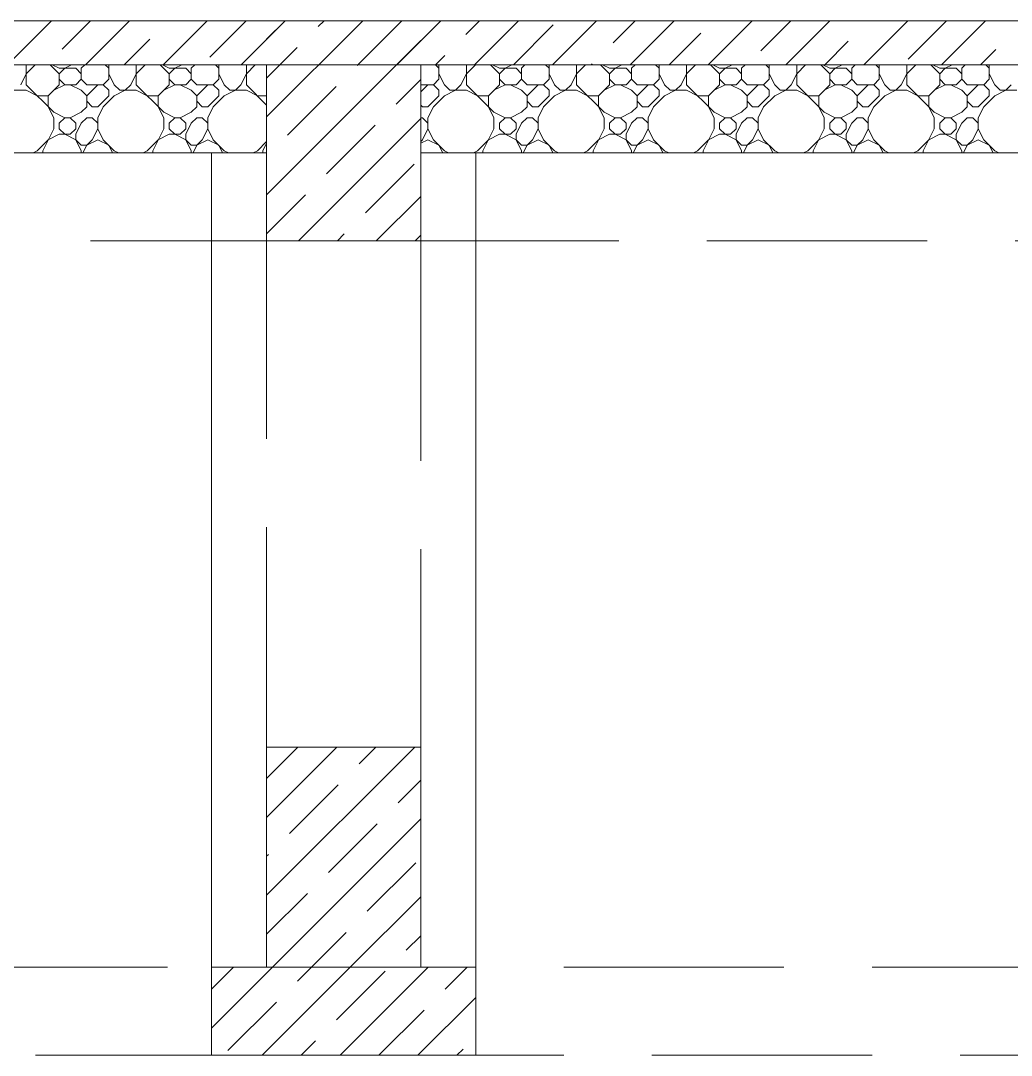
# Model space of a CAD drawing. Header units: millimetres. Extents: x 53645 to 137188, y 78097 to 135533.
# Drawn here: x 95860 to 98110, y 101230 to 103580 of the extents above; entities that cross this region are included whole.
import ezdxf

# ---------------------------------------------------------------- set-up
doc = ezdxf.new("R2010")
doc.units = ezdxf.units.MM
doc.linetypes.add('GOST2.303 4', pattern=[7, 5, -2, 0])
doc.layers.add('hatch', color=7, linetype='Continuous', lineweight=5)
doc.layers.add('Wall2', color=5, linetype='Continuous', lineweight=5)

msp = doc.modelspace()

# ---------------------------------------------------------------- linework, layer by layer
at = {"layer": 'hatch', "color": 251, "ltscale": 100}
msp.add_lwpolyline([(91368.8, 103679.9), (100018.8, 103679.9), (100018.8, 103579.9), (91368.8, 103579.9)], close=True, dxfattribs=at)
for points in [[(91368.8, 103579.9), (100018.8, 103579.9)], [(91368.8, 103480), (96418.8, 103479.9)], [(96418.8, 103479.9), (91368.8, 103479.9)], [(96418.8, 103479.9), (96418.8, 103279.9)], [(100018.8, 103480), (96768.8, 103479.9)], [(100018.8, 103479.9), (96768.8, 103479.9)], [(96768.8, 103479.9), (96768.8, 103279.9)]]:
    msp.add_lwpolyline(points, dxfattribs=at)
at = {"layer": 'hatch', "color": 251, "lineweight": 0, "ltscale": 100}
for points in [[(95830.3, 103479.9), (95930.3, 103579.9)], [(95954.4, 103515.6), (96018.7, 103579.9)], [(96007.1, 103479.9), (96107.1, 103579.9)], [(96183.9, 103479.9), (96283.9, 103579.9)], [(96289.4, 103497.1), (96372.3, 103579.9)], [(96360.7, 103479.9), (96460.7, 103579.9)], [(96536, 103566.9), (96549.1, 103579.9)], [(96537.4, 103479.9), (96637.4, 103579.9)], [(96625.8, 103479.9), (96725.8, 103579.9)], [(96714.2, 103479.9), (96814.2, 103579.9)], [(96871, 103548.3), (96902.6, 103579.9)], [(96891, 103479.9), (96991, 103579.9)], [(96979.4, 103479.9), (97069.9, 103570.4)], [(97067.8, 103479.9), (97167.8, 103579.9)], [(97206, 103529.8), (97256.2, 103579.9)], [(97244.5, 103479.9), (97344.5, 103579.9)], [(97421.3, 103479.9), (97521.3, 103579.9)], [(97541, 103511.2), (97609.7, 103579.9)], [(97598.1, 103479.9), (97698.1, 103579.9)], [(97774.9, 103479.9), (97874.9, 103579.9)], [(97876, 103492.7), (97963.3, 103579.9)], [(97951.7, 103479.9), (98051.7, 103579.9)], [(97332.9, 103479.9), (97404.9, 103551.9)], [(96095.5, 103479.9), (96153.3, 103537.7)], [(96449.1, 103479.9), (96488.3, 103519.2)], [(97686.5, 103479.9), (97739.9, 103533.3)], [(96802.6, 103479.9), (96823.3, 103500.6)], [(98040, 103479.9), (98074.9, 103514.8)], [(97156.2, 103479.9), (97158.3, 103482.1)], [(96293.8, 101291.8), (96432, 101429.9)], [(96293.8, 101380.2), (96343.6, 101429.9)], [(96408.8, 101229.9), (96608.8, 101429.9)], [(96489.2, 101398.7), (96520.4, 101429.9)], [(96585.5, 101229.9), (96785.5, 101429.9)], [(96824.2, 101380.2), (96873.9, 101429.9)], [(96577.6, 101310.4), (96688, 101420.8)], [(96762.3, 101229.9), (96893.8, 101361.5)], [(96331, 101240.5), (96441.4, 101351)], [(96673.9, 101229.9), (96776.4, 101332.5)], [(96497.2, 101229.9), (96529.8, 101262.6)], [(96850.7, 101229.9), (96864.8, 101244.1)]]:
    msp.add_lwpolyline(points, dxfattribs=at)
at = {"layer": 'hatch', "color": 251, "linetype": 'ByBlock', "lineweight": 0, "ltscale": 100}
for points in [[(96418.8, 103538.1), (96460.7, 103579.9)], [(96418.8, 103361.4), (96637.4, 103579.9)], [(96536, 103566.9), (96549.1, 103579.9)], [(96624.4, 103478.5), (96725.8, 103579.9)], [(96418.8, 103184.6), (96768.8, 103534.6)], [(96418.8, 103449.7), (96488.3, 103519.2)], [(96466.2, 103320.3), (96576.7, 103430.8)], [(96712.8, 103390.1), (96768.8, 103446.2)], [(96491, 103079.9), (96768.8, 103357.8)], [(96554.6, 103231.9), (96665.1, 103342.4)], [(96643, 103143.5), (96753.5, 103254)], [(96418.8, 103096.2), (96506.8, 103184.2)], [(96667.8, 103079.9), (96768.8, 103181)], [(96579.4, 103079.9), (96595.2, 103095.8)], [(96756.2, 103079.9), (96768.8, 103092.6)], [(96418.8, 101770.4), (96578.4, 101929.9)], [(96418.8, 101593.6), (96755.2, 101929.9)], [(96418.8, 101858.7), (96490, 101929.9)], [(96628.8, 101892), (96666.8, 101929.9)], [(96717.2, 101803.6), (96768.8, 101855.2)], [(96470.6, 101733.7), (96581.1, 101844.2)], [(96432, 101429.9), (96768.8, 101766.8)], [(96559, 101645.3), (96669.5, 101755.8)], [(96418.8, 101682), (96422.9, 101686)], [(96647.4, 101557), (96757.9, 101667.4)], [(96418.8, 101505.2), (96511.3, 101597.6)], [(96608.8, 101429.9), (96768.8, 101590)], [(96520.4, 101429.9), (96599.7, 101509.2)], [(96735.8, 101468.6), (96768.8, 101501.6)]]:
    msp.add_lwpolyline(points, dxfattribs=at)
at = {"layer": 'hatch', "color": 251, "linetype": 'ByBlock', "ltscale": 100}
msp.add_lwpolyline([(96768.8, 103579.9), (96418.8, 103579.9)], dxfattribs=at)
at = {"layer": 'hatch', "color": 251, "lineweight": 15, "ltscale": 100}
for points in [[(95872.7, 103434.6), (95872.7, 103479.9)], [(95872.7, 103459.6), (95893, 103479.9)], [(95947.7, 103459.6), (95927.3, 103479.9)], [(95947.7, 103472.1), (95932, 103479.9)], [(95947.7, 103472.1), (95985.2, 103472.1)], [(95947.7, 103459.6), (95960.2, 103472.1)], [(95960.2, 103472.1), (95975.8, 103479.9)], [(95997.7, 103459.6), (95985.2, 103472.1)], [(95997.7, 103472.1), (96005.5, 103479.9)], [(95997.7, 103447.1), (95997.7, 103472.1)], [(96060.2, 103472.1), (96052.3, 103479.9)], [(96060.2, 103447.1), (96060.2, 103479.9)], [(96122.7, 103434.6), (96122.7, 103479.9)], [(96122.7, 103459.6), (96143, 103479.9)], [(96197.7, 103459.6), (96177.3, 103479.9)], [(96197.7, 103472.1), (96182, 103479.9)], [(96197.7, 103472.1), (96235.2, 103472.1)], [(96197.7, 103459.6), (96210.2, 103472.1)], [(96210.2, 103472.1), (96225.8, 103479.9)], [(96247.7, 103459.6), (96235.2, 103472.1)], [(96247.7, 103472.1), (96255.5, 103479.9)], [(96247.7, 103447.1), (96247.7, 103472.1)], [(96310.2, 103472.1), (96302.3, 103479.9)], [(96310.2, 103447.1), (96310.2, 103479.9)], [(96372.7, 103434.6), (96372.7, 103479.9)], [(96372.7, 103459.6), (96393, 103479.9)], [(96810.2, 103472.1), (96802.3, 103479.9)], [(96810.2, 103447.1), (96810.2, 103479.9)], [(96872.7, 103434.6), (96872.7, 103479.9)], [(96872.7, 103459.6), (96893, 103479.9)], [(96947.7, 103459.6), (96927.3, 103479.9)], [(96947.7, 103472.1), (96932, 103479.9)], [(96947.7, 103472.1), (96985.2, 103472.1)], [(96947.7, 103459.6), (96960.2, 103472.1)], [(96960.2, 103472.1), (96975.8, 103479.9)], [(96997.7, 103459.6), (96985.2, 103472.1)], [(96997.7, 103472.1), (97005.5, 103479.9)], [(96997.7, 103447.1), (96997.7, 103472.1)], [(97060.2, 103472.1), (97052.3, 103479.9)], [(97060.2, 103447.1), (97060.2, 103479.9)], [(97122.7, 103434.6), (97122.7, 103479.9)], [(97122.7, 103459.6), (97143, 103479.9)], [(97197.7, 103459.6), (97177.3, 103479.9)], [(97197.7, 103472.1), (97182, 103479.9)], [(97197.7, 103472.1), (97235.2, 103472.1)], [(97197.7, 103459.6), (97210.2, 103472.1)], [(97210.2, 103472.1), (97225.8, 103479.9)], [(97247.7, 103459.6), (97235.2, 103472.1)], [(97247.7, 103472.1), (97255.5, 103479.9)], [(97247.7, 103447.1), (97247.7, 103472.1)], [(97310.2, 103472.1), (97302.3, 103479.9)], [(97310.2, 103447.1), (97310.2, 103479.9)], [(97372.7, 103434.6), (97372.7, 103479.9)], [(97372.7, 103459.6), (97393, 103479.9)], [(97447.7, 103459.6), (97427.3, 103479.9)], [(97447.7, 103472.1), (97432, 103479.9)], [(97447.7, 103472.1), (97485.2, 103472.1)], [(97447.7, 103459.6), (97460.2, 103472.1)], [(97460.2, 103472.1), (97475.8, 103479.9)], [(97497.7, 103459.6), (97485.2, 103472.1)], [(97497.7, 103472.1), (97505.5, 103479.9)], [(97497.7, 103447.1), (97497.7, 103472.1)], [(97560.2, 103472.1), (97552.3, 103479.9)], [(97560.2, 103447.1), (97560.2, 103479.9)], [(97622.7, 103434.6), (97622.7, 103479.9)], [(97622.7, 103459.6), (97643, 103479.9)], [(97697.7, 103459.6), (97677.3, 103479.9)], [(97697.7, 103472.1), (97682, 103479.9)], [(97697.7, 103472.1), (97735.2, 103472.1)], [(97697.7, 103459.6), (97710.2, 103472.1)], [(97710.2, 103472.1), (97725.8, 103479.9)], [(97747.7, 103459.6), (97735.2, 103472.1)], [(97747.7, 103472.1), (97755.5, 103479.9)], [(97747.7, 103447.1), (97747.7, 103472.1)], [(97810.2, 103472.1), (97802.3, 103479.9)], [(97810.2, 103447.1), (97810.2, 103479.9)], [(97872.7, 103434.6), (97872.7, 103479.9)], [(97872.7, 103459.6), (97893, 103479.9)], [(97947.7, 103459.6), (97927.3, 103479.9)], [(97947.7, 103472.1), (97932, 103479.9)], [(97947.7, 103472.1), (97985.2, 103472.1)], [(97947.7, 103459.6), (97960.2, 103472.1)], [(97960.2, 103472.1), (97975.8, 103479.9)], [(97997.7, 103459.6), (97985.2, 103472.1)], [(97997.7, 103472.1), (98005.5, 103479.9)], [(97997.7, 103447.1), (97997.7, 103472.1)], [(98060.2, 103472.1), (98052.3, 103479.9)], [(98060.2, 103447.1), (98060.2, 103479.9)], [(95860.2, 103434.6), (95872.7, 103459.6)], [(95947.7, 103434.6), (95947.7, 103459.6)], [(96072.7, 103434.6), (96060.2, 103459.6)], [(96110.2, 103434.6), (96122.7, 103459.6)], [(96197.7, 103434.6), (96197.7, 103459.6)], [(96322.7, 103434.6), (96310.2, 103459.6)], [(96360.2, 103434.6), (96372.7, 103459.6)], [(96822.7, 103434.6), (96810.2, 103459.6)], [(96860.2, 103434.6), (96872.7, 103459.6)], [(96947.7, 103434.6), (96947.7, 103459.6)], [(97072.7, 103434.6), (97060.2, 103459.6)], [(97110.2, 103434.6), (97122.7, 103459.6)], [(97197.7, 103434.6), (97197.7, 103459.6)], [(97322.7, 103434.6), (97310.2, 103459.6)], [(97360.2, 103434.6), (97372.7, 103459.6)], [(97447.7, 103434.6), (97447.7, 103459.6)], [(97572.7, 103434.6), (97560.2, 103459.6)], [(97610.2, 103434.6), (97622.7, 103459.6)], [(97697.7, 103434.6), (97697.7, 103459.6)], [(97822.7, 103434.6), (97810.2, 103459.6)], [(97860.2, 103434.6), (97872.7, 103459.6)], [(97947.7, 103434.6), (97947.7, 103459.6)], [(98072.7, 103434.6), (98060.2, 103459.6)], [(95935.2, 103372.1), (95872.7, 103434.6)], [(95922.7, 103409.6), (95947.7, 103434.6)], [(95935.2, 103422.1), (95960.2, 103434.6)], [(95960.2, 103434.6), (95947.7, 103447.1)], [(95960.2, 103434.6), (95985.2, 103434.6)], [(95997.7, 103422.1), (95972.7, 103434.6)], [(95985.2, 103434.6), (95997.7, 103447.1)], [(96010.2, 103434.6), (95997.7, 103447.1)], [(96010.2, 103434.6), (96047.7, 103434.6)], [(96010.2, 103409.6), (96035.2, 103434.6)], [(96047.7, 103434.6), (96060.2, 103447.1)], [(96060.2, 103422.1), (96047.7, 103434.6)], [(96085.2, 103422.1), (96072.7, 103434.6)], [(96097.7, 103422.1), (96110.2, 103434.6)], [(96185.2, 103372.1), (96122.7, 103434.6)], [(96172.7, 103409.6), (96197.7, 103434.6)], [(96185.2, 103422.1), (96210.2, 103434.6)], [(96210.2, 103434.6), (96197.7, 103447.1)], [(96210.2, 103434.6), (96235.2, 103434.6)], [(96247.7, 103422.1), (96222.7, 103434.6)], [(96235.2, 103434.6), (96247.7, 103447.1)], [(96260.2, 103434.6), (96247.7, 103447.1)], [(96260.2, 103434.6), (96297.7, 103434.6)], [(96260.2, 103409.6), (96285.2, 103434.6)], [(96297.7, 103434.6), (96310.2, 103447.1)], [(96310.2, 103422.1), (96297.7, 103434.6)], [(96335.2, 103422.1), (96322.7, 103434.6)], [(96347.7, 103422.1), (96360.2, 103434.6)], [(96418.8, 103388.4), (96372.7, 103434.6)], [(96768.8, 103434.6), (96797.7, 103434.6)], [(96768.8, 103418.3), (96785.2, 103434.6)], [(96797.7, 103434.6), (96810.2, 103447.1)], [(96810.2, 103422.1), (96797.7, 103434.6)], [(96835.2, 103422.1), (96822.7, 103434.6)], [(96847.7, 103422.1), (96860.2, 103434.6)], [(96935.2, 103372.1), (96872.7, 103434.6)], [(96922.7, 103409.6), (96947.7, 103434.6)], [(96935.2, 103422.1), (96960.2, 103434.6)], [(96960.2, 103434.6), (96947.7, 103447.1)], [(96960.2, 103434.6), (96985.2, 103434.6)], [(96997.7, 103422.1), (96972.7, 103434.6)], [(96985.2, 103434.6), (96997.7, 103447.1)], [(97010.2, 103434.6), (96997.7, 103447.1)], [(97010.2, 103434.6), (97047.7, 103434.6)], [(97010.2, 103409.6), (97035.2, 103434.6)], [(97047.7, 103434.6), (97060.2, 103447.1)], [(97060.2, 103422.1), (97047.7, 103434.6)], [(97085.2, 103422.1), (97072.7, 103434.6)], [(97097.7, 103422.1), (97110.2, 103434.6)], [(97185.2, 103372.1), (97122.7, 103434.6)], [(97172.7, 103409.6), (97197.7, 103434.6)], [(97185.2, 103422.1), (97210.2, 103434.6)], [(97210.2, 103434.6), (97197.7, 103447.1)], [(97210.2, 103434.6), (97235.2, 103434.6)], [(97247.7, 103422.1), (97222.7, 103434.6)], [(97235.2, 103434.6), (97247.7, 103447.1)], [(97260.2, 103434.6), (97247.7, 103447.1)], [(97260.2, 103434.6), (97297.7, 103434.6)], [(97260.2, 103409.6), (97285.2, 103434.6)], [(97297.7, 103434.6), (97310.2, 103447.1)], [(97310.2, 103422.1), (97297.7, 103434.6)], [(97335.2, 103422.1), (97322.7, 103434.6)], [(97347.7, 103422.1), (97360.2, 103434.6)], [(97435.2, 103372.1), (97372.7, 103434.6)], [(97422.7, 103409.6), (97447.7, 103434.6)], [(97435.2, 103422.1), (97460.2, 103434.6)], [(97460.2, 103434.6), (97447.7, 103447.1)], [(97460.2, 103434.6), (97485.2, 103434.6)], [(97497.7, 103422.1), (97472.7, 103434.6)], [(97485.2, 103434.6), (97497.7, 103447.1)], [(97510.2, 103434.6), (97497.7, 103447.1)], [(97510.2, 103434.6), (97547.7, 103434.6)], [(97510.2, 103409.6), (97535.2, 103434.6)], [(97547.7, 103434.6), (97560.2, 103447.1)], [(97560.2, 103422.1), (97547.7, 103434.6)], [(97585.2, 103422.1), (97572.7, 103434.6)], [(97597.7, 103422.1), (97610.2, 103434.6)], [(97685.2, 103372.1), (97622.7, 103434.6)], [(97672.7, 103409.6), (97697.7, 103434.6)], [(97685.2, 103422.1), (97710.2, 103434.6)], [(97710.2, 103434.6), (97697.7, 103447.1)], [(97710.2, 103434.6), (97735.2, 103434.6)], [(97747.7, 103422.1), (97722.7, 103434.6)], [(97735.2, 103434.6), (97747.7, 103447.1)], [(97760.2, 103434.6), (97747.7, 103447.1)], [(97760.2, 103434.6), (97797.7, 103434.6)], [(97760.2, 103409.6), (97785.2, 103434.6)], [(97797.7, 103434.6), (97810.2, 103447.1)], [(97810.2, 103422.1), (97797.7, 103434.6)], [(97835.2, 103422.1), (97822.7, 103434.6)], [(97847.7, 103422.1), (97860.2, 103434.6)], [(97935.2, 103372.1), (97872.7, 103434.6)], [(97922.7, 103409.6), (97947.7, 103434.6)], [(97935.2, 103422.1), (97960.2, 103434.6)], [(97960.2, 103434.6), (97947.7, 103447.1)], [(97960.2, 103434.6), (97985.2, 103434.6)], [(97997.7, 103422.1), (97972.7, 103434.6)], [(97985.2, 103434.6), (97997.7, 103447.1)], [(98010.2, 103434.6), (97997.7, 103447.1)], [(98010.2, 103434.6), (98047.7, 103434.6)], [(98010.2, 103409.6), (98035.2, 103434.6)], [(98047.7, 103434.6), (98060.2, 103447.1)], [(98060.2, 103422.1), (98047.7, 103434.6)], [(98085.2, 103422.1), (98072.7, 103434.6)], [(98097.7, 103422.1), (98110.2, 103434.6)], [(95835.2, 103422.1), (95872.7, 103422.1)], [(95897.7, 103409.6), (95872.7, 103422.1)], [(95897.7, 103409.6), (95922.7, 103409.6)], [(95922.7, 103384.6), (95922.7, 103409.6)], [(96010.2, 103409.6), (95997.7, 103422.1)], [(96010.2, 103384.6), (96010.2, 103409.6)], [(96035.2, 103384.6), (96060.2, 103409.6)], [(96047.7, 103384.6), (96072.7, 103409.6)], [(96060.2, 103409.6), (96060.2, 103422.1)], [(96072.7, 103409.6), (96097.7, 103422.1)], [(96085.2, 103422.1), (96122.7, 103422.1)], [(96147.7, 103409.6), (96122.7, 103422.1)], [(96147.7, 103409.6), (96172.7, 103409.6)], [(96172.7, 103384.6), (96172.7, 103409.6)], [(96260.2, 103409.6), (96247.7, 103422.1)], [(96260.2, 103384.6), (96260.2, 103409.6)], [(96285.2, 103384.6), (96310.2, 103409.6)], [(96297.7, 103384.6), (96322.7, 103409.6)], [(96310.2, 103409.6), (96310.2, 103422.1)], [(96322.7, 103409.6), (96347.7, 103422.1)], [(96335.2, 103422.1), (96372.7, 103422.1)], [(96397.7, 103409.6), (96372.7, 103422.1)], [(96397.7, 103409.6), (96418.8, 103409.6)], [(96785.2, 103384.6), (96810.2, 103409.6)], [(96797.7, 103384.6), (96822.7, 103409.6)], [(96810.2, 103409.6), (96810.2, 103422.1)], [(96822.7, 103409.6), (96847.7, 103422.1)], [(96835.2, 103422.1), (96872.7, 103422.1)], [(96897.7, 103409.6), (96872.7, 103422.1)], [(96897.7, 103409.6), (96922.7, 103409.6)], [(96922.7, 103384.6), (96922.7, 103409.6)], [(97010.2, 103409.6), (96997.7, 103422.1)], [(97010.2, 103384.6), (97010.2, 103409.6)], [(97035.2, 103384.6), (97060.2, 103409.6)], [(97047.7, 103384.6), (97072.7, 103409.6)], [(97060.2, 103409.6), (97060.2, 103422.1)], [(97072.7, 103409.6), (97097.7, 103422.1)], [(97085.2, 103422.1), (97122.7, 103422.1)], [(97147.7, 103409.6), (97122.7, 103422.1)], [(97147.7, 103409.6), (97172.7, 103409.6)], [(97172.7, 103384.6), (97172.7, 103409.6)], [(97260.2, 103409.6), (97247.7, 103422.1)], [(97260.2, 103384.6), (97260.2, 103409.6)], [(97285.2, 103384.6), (97310.2, 103409.6)], [(97297.7, 103384.6), (97322.7, 103409.6)], [(97310.2, 103409.6), (97310.2, 103422.1)], [(97322.7, 103409.6), (97347.7, 103422.1)], [(97335.2, 103422.1), (97372.7, 103422.1)], [(97397.7, 103409.6), (97372.7, 103422.1)], [(97397.7, 103409.6), (97422.7, 103409.6)], [(97422.7, 103384.6), (97422.7, 103409.6)], [(97510.2, 103409.6), (97497.7, 103422.1)], [(97510.2, 103384.6), (97510.2, 103409.6)], [(97535.2, 103384.6), (97560.2, 103409.6)], [(97547.7, 103384.6), (97572.7, 103409.6)], [(97560.2, 103409.6), (97560.2, 103422.1)], [(97572.7, 103409.6), (97597.7, 103422.1)], [(97585.2, 103422.1), (97622.7, 103422.1)], [(97647.7, 103409.6), (97622.7, 103422.1)], [(97647.7, 103409.6), (97672.7, 103409.6)], [(97672.7, 103384.6), (97672.7, 103409.6)], [(97760.2, 103409.6), (97747.7, 103422.1)], [(97760.2, 103384.6), (97760.2, 103409.6)], [(97785.2, 103384.6), (97810.2, 103409.6)], [(97797.7, 103384.6), (97822.7, 103409.6)], [(97810.2, 103409.6), (97810.2, 103422.1)], [(97822.7, 103409.6), (97847.7, 103422.1)], [(97835.2, 103422.1), (97872.7, 103422.1)], [(97897.7, 103409.6), (97872.7, 103422.1)], [(97897.7, 103409.6), (97922.7, 103409.6)], [(97922.7, 103384.6), (97922.7, 103409.6)], [(98010.2, 103409.6), (97997.7, 103422.1)], [(98010.2, 103384.6), (98010.2, 103409.6)], [(98035.2, 103384.6), (98060.2, 103409.6)], [(98047.7, 103384.6), (98072.7, 103409.6)], [(98060.2, 103409.6), (98060.2, 103422.1)], [(98072.7, 103409.6), (98097.7, 103422.1)], [(98085.2, 103422.1), (98122.7, 103422.1)], [(95935.2, 103359.6), (95922.7, 103384.6)], [(95997.7, 103372.1), (96010.2, 103384.6)], [(96022.7, 103384.6), (96010.2, 103397.1)], [(96022.7, 103384.6), (96035.2, 103384.6)], [(96047.7, 103384.6), (96035.2, 103359.6)], [(96185.2, 103359.6), (96172.7, 103384.6)], [(96247.7, 103372.1), (96260.2, 103384.6)], [(96272.7, 103384.6), (96260.2, 103397.1)], [(96272.7, 103384.6), (96285.2, 103384.6)], [(96297.7, 103384.6), (96285.2, 103359.6)], [(96772.7, 103384.6), (96768.8, 103388.4)], [(96772.7, 103384.6), (96785.2, 103384.6)], [(96797.7, 103384.6), (96785.2, 103359.6)], [(96935.2, 103359.6), (96922.7, 103384.6)], [(96997.7, 103372.1), (97010.2, 103384.6)], [(97022.7, 103384.6), (97010.2, 103397.1)], [(97022.7, 103384.6), (97035.2, 103384.6)], [(97047.7, 103384.6), (97035.2, 103359.6)], [(97185.2, 103359.6), (97172.7, 103384.6)], [(97247.7, 103372.1), (97260.2, 103384.6)], [(97272.7, 103384.6), (97260.2, 103397.1)], [(97272.7, 103384.6), (97285.2, 103384.6)], [(97297.7, 103384.6), (97285.2, 103359.6)], [(97435.2, 103359.6), (97422.7, 103384.6)], [(97497.7, 103372.1), (97510.2, 103384.6)], [(97522.7, 103384.6), (97510.2, 103397.1)], [(97522.7, 103384.6), (97535.2, 103384.6)], [(97547.7, 103384.6), (97535.2, 103359.6)], [(97685.2, 103359.6), (97672.7, 103384.6)], [(97747.7, 103372.1), (97760.2, 103384.6)], [(97772.7, 103384.6), (97760.2, 103397.1)], [(97772.7, 103384.6), (97785.2, 103384.6)], [(97797.7, 103384.6), (97785.2, 103359.6)], [(97935.2, 103359.6), (97922.7, 103384.6)], [(97997.7, 103372.1), (98010.2, 103384.6)], [(98022.7, 103384.6), (98010.2, 103397.1)], [(98022.7, 103384.6), (98035.2, 103384.6)], [(98047.7, 103384.6), (98035.2, 103359.6)], [(95960.2, 103359.6), (95935.2, 103372.1)], [(95935.2, 103334.6), (95935.2, 103359.6)], [(95947.7, 103347.1), (95960.2, 103359.6)], [(95960.2, 103359.6), (95972.7, 103359.6)], [(95972.7, 103359.6), (95997.7, 103372.1)], [(95985.2, 103347.1), (95972.7, 103359.6)], [(95997.7, 103347.1), (96010.2, 103359.6)], [(96010.2, 103359.6), (96022.7, 103359.6)], [(96035.2, 103347.1), (96022.7, 103359.6)], [(96035.2, 103334.6), (96035.2, 103359.6)], [(96210.2, 103359.6), (96185.2, 103372.1)], [(96185.2, 103334.6), (96185.2, 103359.6)], [(96197.7, 103347.1), (96210.2, 103359.6)], [(96210.2, 103359.6), (96222.7, 103359.6)], [(96222.7, 103359.6), (96247.7, 103372.1)], [(96235.2, 103347.1), (96222.7, 103359.6)], [(96247.7, 103347.1), (96260.2, 103359.6)], [(96260.2, 103359.6), (96272.7, 103359.6)], [(96285.2, 103347.1), (96272.7, 103359.6)], [(96285.2, 103334.6), (96285.2, 103359.6)], [(96768.8, 103359.6), (96772.7, 103359.6)], [(96785.2, 103347.1), (96772.7, 103359.6)], [(96785.2, 103334.6), (96785.2, 103359.6)], [(96960.2, 103359.6), (96935.2, 103372.1)], [(96935.2, 103334.6), (96935.2, 103359.6)], [(96947.7, 103347.1), (96960.2, 103359.6)], [(96960.2, 103359.6), (96972.7, 103359.6)], [(96972.7, 103359.6), (96997.7, 103372.1)], [(96985.2, 103347.1), (96972.7, 103359.6)], [(96997.7, 103347.1), (97010.2, 103359.6)], [(97010.2, 103359.6), (97022.7, 103359.6)], [(97035.2, 103347.1), (97022.7, 103359.6)], [(97035.2, 103334.6), (97035.2, 103359.6)], [(97210.2, 103359.6), (97185.2, 103372.1)], [(97185.2, 103334.6), (97185.2, 103359.6)], [(97197.7, 103347.1), (97210.2, 103359.6)], [(97210.2, 103359.6), (97222.7, 103359.6)], [(97222.7, 103359.6), (97247.7, 103372.1)], [(97235.2, 103347.1), (97222.7, 103359.6)], [(97247.7, 103347.1), (97260.2, 103359.6)], [(97260.2, 103359.6), (97272.7, 103359.6)], [(97285.2, 103347.1), (97272.7, 103359.6)], [(97285.2, 103334.6), (97285.2, 103359.6)], [(97460.2, 103359.6), (97435.2, 103372.1)], [(97435.2, 103334.6), (97435.2, 103359.6)], [(97447.7, 103347.1), (97460.2, 103359.6)], [(97460.2, 103359.6), (97472.7, 103359.6)], [(97472.7, 103359.6), (97497.7, 103372.1)], [(97485.2, 103347.1), (97472.7, 103359.6)], [(97497.7, 103347.1), (97510.2, 103359.6)], [(97510.2, 103359.6), (97522.7, 103359.6)], [(97535.2, 103347.1), (97522.7, 103359.6)], [(97535.2, 103334.6), (97535.2, 103359.6)], [(97710.2, 103359.6), (97685.2, 103372.1)], [(97685.2, 103334.6), (97685.2, 103359.6)], [(97697.7, 103347.1), (97710.2, 103359.6)], [(97710.2, 103359.6), (97722.7, 103359.6)], [(97722.7, 103359.6), (97747.7, 103372.1)], [(97735.2, 103347.1), (97722.7, 103359.6)], [(97747.7, 103347.1), (97760.2, 103359.6)], [(97760.2, 103359.6), (97772.7, 103359.6)], [(97785.2, 103347.1), (97772.7, 103359.6)], [(97785.2, 103334.6), (97785.2, 103359.6)], [(97960.2, 103359.6), (97935.2, 103372.1)], [(97935.2, 103334.6), (97935.2, 103359.6)], [(97947.7, 103347.1), (97960.2, 103359.6)], [(97960.2, 103359.6), (97972.7, 103359.6)], [(97972.7, 103359.6), (97997.7, 103372.1)], [(97985.2, 103347.1), (97972.7, 103359.6)], [(97997.7, 103347.1), (98010.2, 103359.6)], [(98010.2, 103359.6), (98022.7, 103359.6)], [(98035.2, 103347.1), (98022.7, 103359.6)], [(98035.2, 103334.6), (98035.2, 103359.6)], [(95910.2, 103284.6), (95935.2, 103334.6)], [(95947.7, 103334.6), (95947.7, 103347.1)], [(95960.2, 103322.1), (95947.7, 103334.6)], [(95972.7, 103322.1), (95985.2, 103334.6)], [(95985.2, 103334.6), (95985.2, 103347.1)], [(95985.2, 103322.1), (95997.7, 103347.1)], [(96022.7, 103309.6), (96035.2, 103334.6)], [(96047.7, 103309.6), (96035.2, 103334.6)], [(96160.2, 103284.6), (96185.2, 103334.6)], [(96197.7, 103334.6), (96197.7, 103347.1)], [(96210.2, 103322.1), (96197.7, 103334.6)], [(96222.7, 103322.1), (96235.2, 103334.6)], [(96235.2, 103334.6), (96235.2, 103347.1)], [(96235.2, 103322.1), (96247.7, 103347.1)], [(96272.7, 103309.6), (96285.2, 103334.6)], [(96297.7, 103309.6), (96285.2, 103334.6)], [(96772.7, 103309.6), (96785.2, 103334.6)], [(96797.7, 103309.6), (96785.2, 103334.6)], [(96910.2, 103284.6), (96935.2, 103334.6)], [(96947.7, 103334.6), (96947.7, 103347.1)], [(96960.2, 103322.1), (96947.7, 103334.6)], [(96972.7, 103322.1), (96985.2, 103334.6)], [(96985.2, 103334.6), (96985.2, 103347.1)], [(96985.2, 103322.1), (96997.7, 103347.1)], [(97022.7, 103309.6), (97035.2, 103334.6)], [(97047.7, 103309.6), (97035.2, 103334.6)], [(97160.2, 103284.6), (97185.2, 103334.6)], [(97197.7, 103334.6), (97197.7, 103347.1)], [(97210.2, 103322.1), (97197.7, 103334.6)], [(97222.7, 103322.1), (97235.2, 103334.6)], [(97235.2, 103334.6), (97235.2, 103347.1)], [(97235.2, 103322.1), (97247.7, 103347.1)], [(97272.7, 103309.6), (97285.2, 103334.6)], [(97297.7, 103309.6), (97285.2, 103334.6)], [(97410.2, 103284.6), (97435.2, 103334.6)], [(97447.7, 103334.6), (97447.7, 103347.1)], [(97460.2, 103322.1), (97447.7, 103334.6)], [(97472.7, 103322.1), (97485.2, 103334.6)], [(97485.2, 103334.6), (97485.2, 103347.1)], [(97485.2, 103322.1), (97497.7, 103347.1)], [(97522.7, 103309.6), (97535.2, 103334.6)], [(97547.7, 103309.6), (97535.2, 103334.6)], [(97660.2, 103284.6), (97685.2, 103334.6)], [(97697.7, 103334.6), (97697.7, 103347.1)], [(97710.2, 103322.1), (97697.7, 103334.6)], [(97722.7, 103322.1), (97735.2, 103334.6)], [(97735.2, 103334.6), (97735.2, 103347.1)], [(97735.2, 103322.1), (97747.7, 103347.1)], [(97772.7, 103309.6), (97785.2, 103334.6)], [(97797.7, 103309.6), (97785.2, 103334.6)], [(97910.2, 103284.6), (97935.2, 103334.6)], [(97947.7, 103334.6), (97947.7, 103347.1)], [(97960.2, 103322.1), (97947.7, 103334.6)], [(97972.7, 103322.1), (97985.2, 103334.6)], [(97985.2, 103334.6), (97985.2, 103347.1)], [(97985.2, 103322.1), (97997.7, 103347.1)], [(98022.7, 103309.6), (98035.2, 103334.6)], [(98047.7, 103309.6), (98035.2, 103334.6)], [(95897.7, 103284.6), (95922.7, 103309.6)], [(95922.7, 103309.6), (95947.7, 103322.1)], [(95947.7, 103322.1), (95972.7, 103322.1)], [(95985.2, 103309.6), (95960.2, 103322.1)], [(95985.2, 103309.6), (95985.2, 103322.1)], [(95997.7, 103297.1), (95985.2, 103309.6)], [(95997.7, 103284.6), (95985.2, 103309.6)], [(96010.2, 103297.1), (96022.7, 103309.6)], [(96010.2, 103297.1), (96035.2, 103309.6)], [(96060.2, 103297.1), (96035.2, 103309.6)], [(96060.2, 103297.1), (96035.2, 103309.6)], [(96072.7, 103284.6), (96047.7, 103309.6)], [(96147.7, 103284.6), (96172.7, 103309.6)], [(96172.7, 103309.6), (96197.7, 103322.1)], [(96197.7, 103322.1), (96222.7, 103322.1)], [(96235.2, 103309.6), (96210.2, 103322.1)], [(96235.2, 103309.6), (96235.2, 103322.1)], [(96247.7, 103297.1), (96235.2, 103309.6)], [(96247.7, 103284.6), (96235.2, 103309.6)], [(96260.2, 103297.1), (96272.7, 103309.6)], [(96260.2, 103297.1), (96285.2, 103309.6)], [(96310.2, 103297.1), (96285.2, 103309.6)], [(96310.2, 103297.1), (96285.2, 103309.6)], [(96322.7, 103284.6), (96297.7, 103309.6)], [(96768.8, 103305.8), (96772.7, 103309.6)], [(96768.8, 103301.5), (96785.2, 103309.6)], [(96810.2, 103297.1), (96785.2, 103309.6)], [(96810.2, 103297.1), (96785.2, 103309.6)], [(96822.7, 103284.6), (96797.7, 103309.6)], [(96897.7, 103284.6), (96922.7, 103309.6)], [(96922.7, 103309.6), (96947.7, 103322.1)], [(96947.7, 103322.1), (96972.7, 103322.1)], [(96985.2, 103309.6), (96960.2, 103322.1)], [(96985.2, 103309.6), (96985.2, 103322.1)], [(96997.7, 103297.1), (96985.2, 103309.6)], [(96997.7, 103284.6), (96985.2, 103309.6)], [(97010.2, 103297.1), (97022.7, 103309.6)], [(97010.2, 103297.1), (97035.2, 103309.6)], [(97060.2, 103297.1), (97035.2, 103309.6)], [(97060.2, 103297.1), (97035.2, 103309.6)], [(97072.7, 103284.6), (97047.7, 103309.6)], [(97147.7, 103284.6), (97172.7, 103309.6)], [(97172.7, 103309.6), (97197.7, 103322.1)], [(97197.7, 103322.1), (97222.7, 103322.1)], [(97235.2, 103309.6), (97210.2, 103322.1)], [(97235.2, 103309.6), (97235.2, 103322.1)], [(97247.7, 103297.1), (97235.2, 103309.6)], [(97247.7, 103284.6), (97235.2, 103309.6)], [(97260.2, 103297.1), (97272.7, 103309.6)], [(97260.2, 103297.1), (97285.2, 103309.6)], [(97310.2, 103297.1), (97285.2, 103309.6)], [(97310.2, 103297.1), (97285.2, 103309.6)], [(97322.7, 103284.6), (97297.7, 103309.6)], [(97397.7, 103284.6), (97422.7, 103309.6)], [(97422.7, 103309.6), (97447.7, 103322.1)], [(97447.7, 103322.1), (97472.7, 103322.1)], [(97485.2, 103309.6), (97460.2, 103322.1)], [(97485.2, 103309.6), (97485.2, 103322.1)], [(97497.7, 103297.1), (97485.2, 103309.6)], [(97497.7, 103284.6), (97485.2, 103309.6)], [(97510.2, 103297.1), (97522.7, 103309.6)], [(97510.2, 103297.1), (97535.2, 103309.6)], [(97560.2, 103297.1), (97535.2, 103309.6)], [(97560.2, 103297.1), (97535.2, 103309.6)], [(97572.7, 103284.6), (97547.7, 103309.6)], [(97647.7, 103284.6), (97672.7, 103309.6)], [(97672.7, 103309.6), (97697.7, 103322.1)], [(97697.7, 103322.1), (97722.7, 103322.1)], [(97735.2, 103309.6), (97710.2, 103322.1)], [(97735.2, 103309.6), (97735.2, 103322.1)], [(97747.7, 103297.1), (97735.2, 103309.6)], [(97747.7, 103284.6), (97735.2, 103309.6)], [(97760.2, 103297.1), (97772.7, 103309.6)], [(97760.2, 103297.1), (97785.2, 103309.6)], [(97810.2, 103297.1), (97785.2, 103309.6)], [(97810.2, 103297.1), (97785.2, 103309.6)], [(97822.7, 103284.6), (97797.7, 103309.6)], [(97897.7, 103284.6), (97922.7, 103309.6)], [(97922.7, 103309.6), (97947.7, 103322.1)], [(97947.7, 103322.1), (97972.7, 103322.1)], [(97985.2, 103309.6), (97960.2, 103322.1)], [(97985.2, 103309.6), (97985.2, 103322.1)], [(97997.7, 103297.1), (97985.2, 103309.6)], [(97997.7, 103284.6), (97985.2, 103309.6)], [(98010.2, 103297.1), (98022.7, 103309.6)], [(98010.2, 103297.1), (98035.2, 103309.6)], [(98060.2, 103297.1), (98035.2, 103309.6)], [(98060.2, 103297.1), (98035.2, 103309.6)], [(98072.7, 103284.6), (98047.7, 103309.6)], [(95888.3, 103279.9), (95897.7, 103284.6)], [(95910.2, 103279.9), (95910.2, 103284.6)], [(95997.7, 103297.1), (96010.2, 103297.1)], [(95997.7, 103279.9), (95997.7, 103284.6)], [(96001.6, 103279.9), (96010.2, 103297.1)], [(96068.8, 103279.9), (96060.2, 103297.1)], [(96082, 103279.9), (96072.7, 103284.6)], [(96138.3, 103279.9), (96147.7, 103284.6)], [(96160.2, 103279.9), (96160.2, 103284.6)], [(96247.7, 103297.1), (96260.2, 103297.1)], [(96247.7, 103279.9), (96247.7, 103284.6)], [(96251.6, 103279.9), (96260.2, 103297.1)], [(96318.8, 103279.9), (96310.2, 103297.1)], [(96332, 103279.9), (96322.7, 103284.6)], [(96388.3, 103279.9), (96397.7, 103284.6)], [(96397.7, 103284.6), (96418.8, 103305.8)], [(96410.2, 103284.6), (96418.8, 103302)], [(96410.2, 103279.9), (96410.2, 103284.6)], [(96818.8, 103279.9), (96810.2, 103297.1)], [(96832, 103279.9), (96822.7, 103284.6)], [(96888.3, 103279.9), (96897.7, 103284.6)], [(96910.2, 103279.9), (96910.2, 103284.6)], [(96997.7, 103297.1), (97010.2, 103297.1)], [(96997.7, 103279.9), (96997.7, 103284.6)], [(97001.6, 103279.9), (97010.2, 103297.1)], [(97068.8, 103279.9), (97060.2, 103297.1)], [(97082, 103279.9), (97072.7, 103284.6)], [(97138.3, 103279.9), (97147.7, 103284.6)], [(97160.2, 103279.9), (97160.2, 103284.6)], [(97247.7, 103297.1), (97260.2, 103297.1)], [(97247.7, 103279.9), (97247.7, 103284.6)], [(97251.6, 103279.9), (97260.2, 103297.1)], [(97318.8, 103279.9), (97310.2, 103297.1)], [(97332, 103279.9), (97322.7, 103284.6)], [(97388.3, 103279.9), (97397.7, 103284.6)], [(97410.2, 103279.9), (97410.2, 103284.6)], [(97497.7, 103297.1), (97510.2, 103297.1)], [(97497.7, 103279.9), (97497.7, 103284.6)], [(97501.6, 103279.9), (97510.2, 103297.1)], [(97568.8, 103279.9), (97560.2, 103297.1)], [(97582, 103279.9), (97572.7, 103284.6)], [(97638.3, 103279.9), (97647.7, 103284.6)], [(97660.2, 103279.9), (97660.2, 103284.6)], [(97747.7, 103297.1), (97760.2, 103297.1)], [(97747.7, 103279.9), (97747.7, 103284.6)], [(97751.6, 103279.9), (97760.2, 103297.1)], [(97818.8, 103279.9), (97810.2, 103297.1)], [(97832, 103279.9), (97822.7, 103284.6)], [(97888.3, 103279.9), (97897.7, 103284.6)], [(97910.2, 103279.9), (97910.2, 103284.6)], [(97997.7, 103297.1), (98010.2, 103297.1)], [(97997.7, 103279.9), (97997.7, 103284.6)], [(98001.6, 103279.9), (98010.2, 103297.1)], [(98068.8, 103279.9), (98060.2, 103297.1)], [(98082, 103279.9), (98072.7, 103284.6)]]:
    msp.add_lwpolyline(points, dxfattribs=at)
at = {"layer": 'Wall2', "color": 4, "linetype": 'GOST2.303 4', "lineweight": 0, "ltscale": 100}
for points in [[(91368.8, 103479.9), (100018.8, 103479.9), (100018.8, 103079.9), (91368.8, 103079.9)], [(96418.8, 103079.9), (96768.8, 103079.9), (96768.8, 101929.9), (96418.8, 101929.9)], [(91493.8, 101429.9), (99893.8, 101429.9), (99893.8, 101229.9), (91493.8, 101229.9)]]:
    msp.add_lwpolyline(points, close=True, dxfattribs=at)
at = {"layer": 'Wall2', "ltscale": 50}
for points in [[(96418.8, 103279.9), (91368.8, 103280)], [(96768.8, 101929.9), (96418.8, 101929.9)], [(96418.8, 101929.9), (96418.8, 101429.9)], [(96893.8, 101229.9), (96893.8, 101429.9)], [(96293.8, 101229.9), (96893.8, 101229.9)]]:
    msp.add_lwpolyline(points, dxfattribs=at)
at = {"layer": 'Wall2', "color": 4, "linetype": 'Continuous', "lineweight": 0, "ltscale": 75}
for points in [[(91493.8, 103280), (96293.8, 103280)], [(96293.8, 103280), (96293.8, 101229.9)], [(96893.8, 101229.9), (96893.8, 103279.9)], [(96893.8, 103279.9), (99893.8, 103279.9)], [(96293.8, 101229.9), (96893.8, 101229.9)]]:
    msp.add_lwpolyline(points, dxfattribs=at)
at = {"layer": 'Wall2', "lineweight": 20, "ltscale": 50}
for points in [[(96418.8, 103279.9), (96418.8, 103079.9)], [(96768.8, 103279.9), (100018.8, 103280)], [(96768.8, 103079.9), (96768.8, 103279.9)], [(96418.8, 103079.9), (96768.8, 103079.9)], [(96768.8, 101429.9), (96768.8, 101929.9)], [(96418.8, 101429.9), (96293.8, 101429.9)], [(96293.8, 101429.9), (96293.8, 101229.9)], [(96893.8, 101429.9), (96768.8, 101429.9)]]:
    msp.add_lwpolyline(points, dxfattribs=at)

doc.saveas('drawing.dxf')
